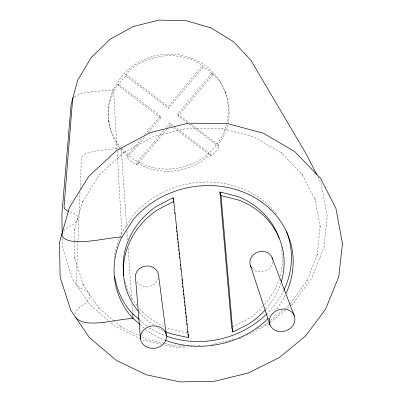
<?xml version="1.0" encoding="UTF-8"?>
<svg xmlns="http://www.w3.org/2000/svg" width="402" height="402" viewBox="0 0 402 402"><rect width="100%" height="100%" fill="white"/><g stroke="black" fill="none" stroke-linecap="round" stroke-linejoin="round"><path stroke-width="0.3" stroke-dasharray="2.01 1.51" d="M80.003 191.814L76.149 282.757L76.807 285.239C79.837 289.4 86.164 288.937 88.998 293.349A22.869 10.849 -10.3 0 1 88.902 299.44C85.445 305.646 76.089 306.751 74.807 314.379M80.139 188.679L81.44 157.946L82.063 156.473L83.762 154.981L86.41 153.564L93.777 151.318L119.891 148.031M148.253 132.776L160.71 117.871L160.318 115.937L118.057 83.963L113.133 92.018A60.516 57.647 -12.9 0 0 120.188 148.851M160.71 117.871L118.188 85.732L121.459 80.39L126.062 76.033L125.881 74.315L132.876 67.692A60.516 57.647 -12.9 0 1 194.287 60.622L202.452 65.476L203.11 67.134L208.477 70.32L212.758 74.772L178.232 115.806L187.166 122.62M173.835 127.791L211.06 155.931L215.598 151.855L218.929 146.836L218.201 144.76L223.261 137.117A60.516 57.647 -12.9 0 0 227.939 123.459M289.123 305.193L290.229 303.686M290.324 303.555L307.45 280.184L306.826 281.033L317.605 253.597L317.278 254.798L320.178 225.899L320.248 227.271L314.841 198.704L315.329 200.04L301.651 173.709L302.485 174.79L281.093 152.624L282.114 153.273L254.17 137.072L221.809 128.444L222.401 128.449L187.478 128.213L153.876 136.494L123.087 152.921L123.66 152.624L99.158 175.247L82.129 202.487L82.777 201.432L74.325 230.894L74.606 229.542L74.732 241.858M167.147 128.987L137.012 164.805L131.695 161.895L127.359 157.77L127.173 155.624L141.549 138.409M144.745 134.585L160.318 115.937M203.11 67.134L168.579 108.45L168.142 106.565L202.452 65.476M127.359 157.77L145.439 136.137M137.012 164.805L136.77 162.624L163.926 130.318M166.317 127.469L169.915 123.193L210.382 153.81L211.06 155.931M178.232 115.806L177.739 113.887L212.04 73.074L218.482 79.777A60.516 57.647 -12.9 0 1 228.06 122.851M168.75 127.077L170.358 125.168L169.915 123.193M63.737 230.864C67.39 226.723 73.546 225.683 76.802 221.06A23.723 9.462 -9.4 0 0 77.053 215.733L74.516 213.623L68.888 211.472M210.382 153.81L203.533 159.971A60.516 57.647 -12.9 0 1 144.79 167.016L136.77 162.624M268.446 322.218L266.044 324.228L256.607 328.962M270.37 320.61L282.867 310.173M284.792 308.565L289.596 304.55M269.732 323.123L268.31 324.308L245.974 335.504M270.204 322.726L285.38 310.058M287.274 308.475L290.596 305.706M291.068 305.309L292.968 303.726L311.681 278.219L324.012 247.23L327.223 216.09L320.972 182.809L317.309 175.659M74.239 96.776C86.073 90.154 100.661 92.063 113.53 89.405L122.032 235.793M232.21 327.087L247.607 319.339A80.068 71.109 -12.9 0 0 262.727 306.615M243.743 336.625L239.275 338.866L237.446 339.313M211.618 344.675L234.647 339.037M183.734 345.946L176.895 346.052L164.634 343.383M198.035 345.72L201.764 345.665M195.714 346.81L175.081 347.132L164.197 344.77M164.021 343.248L146.851 339.514L141.303 336.801M161.78 344.243L143.64 340.303L141.403 339.208M187.171 332.861L170.569 329.193A80.068 71.109 -12.9 0 1 166.448 327.62M140.745 336.529L119.66 326.208L120.56 326.685L114.5 321.464M140.846 338.936L115.153 326.384L110.037 322.032M170.358 125.168L171.85 126.293M125.881 74.315L168.142 106.565M177.739 113.887L189.086 122.545M191.061 124.052L218.201 144.76M126.062 76.033L168.579 108.45M189.151 124.133L218.929 146.836M108.158 320.419L89.827 304.676L72.395 278.656L62.933 248.702L62.39 246.371L62.25 237.582M114.032 321.062L98.178 307.409L98.982 308.334L82.867 284.149L83.4 285.41L74.762 257.687L74.903 259.104L74.737 242.476M140.087 324.52L145.243 329.012M145.715 329.424L148.057 331.464A90.033 79.807 -12.9 0 0 164.619 339.981M139.705 319.907L147.609 326.811M121.992 148.73L131.278 157.584A60.149 57.35 -12.9 0 0 215.482 146.137A60.149 57.35 -12.9 0 0 205.382 65.682A60.149 57.35 -12.9 0 0 121.153 76.928L113.032 90.224A60.149 57.35 -12.9 0 0 120.429 147.248M120.575 149.338L127.173 155.624M224.884 91.39L225.663 93.169M212.04 73.074L212.758 74.772M118.057 83.963L118.188 85.732M121.108 147.891L126.73 228.15M126.947 231.276L127.56 240.029M128.132 248.16L131.811 300.686M132.027 303.811L132.64 312.57M108.736 120.037L108.811 121.992M283.933 290.023A89.229 79.254 -12.9 0 1 267.169 313.495M166.93 336.353A89.229 79.254 -12.9 0 1 148.624 327.474M114.354 257.853A89.229 79.254 -12.9 0 1 114.585 255.999M114.766 254.773A89.229 79.254 -12.9 0 1 119.369 238.11M119.605 237.527A89.229 79.254 -12.9 0 1 121.118 234.09L133.338 215.226A89.229 79.254 -12.9 0 1 277.094 214.899M281.214 246.19A80.068 71.109 -12.9 0 1 280.018 276.224M279.325 278.556A80.068 71.109 -12.9 0 1 264.41 304.756M164.132 326.615A80.068 71.109 -12.9 0 1 138.986 308.068M137.007 305.671A80.068 71.109 -12.9 0 1 125.168 281.918M125.012 281.31A80.068 71.109 -12.9 0 1 124.59 279.49M280.948 282.817A80.787 71.601 -12.9 0 1 265.833 309.264M162.689 330.308A80.787 71.601 -12.9 0 1 155.73 326.479M153.705 325.178A80.787 71.601 -12.9 0 1 139.363 312.6M285.314 294.927A90.033 79.807 -12.9 0 1 276.109 309.605M158.323 278.094A11.583 10.256 -7.2 0 1 148.584 286.41A11.583 10.256 -7.2 0 1 136.76 281.31M272.606 261.933A11.517 10.15 -18.4 0 1 264.335 271.37A11.517 10.15 -18.4 0 1 252.16 268.471"/><path stroke-width="0.6" d="M62.858 231.743L61.818 234.381L62.461 236.843C65.24 240.155 69.717 240.868 73.752 241.532C89.983 242.632 105.977 238.029 122.097 236.939M73.35 97.43L72.672 98.701L64.034 206.698L64.647 208.849L66.822 210.683L68.37 211.276M164.926 331.348A80.787 71.601 -12.9 0 0 171.217 333.851L188.563 337.665L173.775 201.392L173.061 197.668L156.227 206.497A80.068 71.109 -12.9 0 0 123.911 275.832M173.775 201.392L156.785 210.291A80.787 71.601 -12.9 0 0 138.152 311.163M279.124 238.371A80.068 71.109 -12.9 0 0 237.914 196.533L219.884 191.975L231.658 327.364L232.838 331.977L248.923 323.891A80.787 71.601 -12.9 0 0 265.426 309.721M219.884 191.975L221.03 195.633L239.225 200.221A80.787 71.601 -12.9 0 1 281.31 281.646M139.615 324.112L132.052 317.525A90.033 79.807 -12.9 0 1 121.339 238.11L133.68 219.095A90.033 79.807 -12.9 0 1 249.426 194.809A90.033 79.807 -12.9 0 1 286.123 293.224M139.238 319.505L131.74 312.952A89.229 79.254 -12.9 0 1 114.686 276.37M75.501 317.198C78.023 320.791 82.45 321.952 86.53 322.751C102.138 324.303 117.545 319.349 133.052 318.394L132.73 313.821M316.746 174.563L306.324 154.217L250.848 60.21L233.547 41.697L210.738 27.793L185.618 20.567L159.147 20.1L133.333 26.482L110.163 39.225L91.365 57.3L77.692 80.199L71.079 104.59L61.888 214.356L62.184 233.185M272.084 257.727L294.334 315.917M250.496 265.752L269.978 324.861M187.965 334.162L188.563 337.665M166.388 335.529A13.06 11.231 -7.7 0 0 145.795 328.273A13.06 11.231 -7.7 0 0 148.097 347.589A13.06 11.231 -7.7 0 0 166.388 335.529L158.509 274.888A11.583 10.256 -7.2 0 0 145.735 266.099A11.583 10.256 -7.2 0 0 135.524 277.762L140.484 338.851M173.061 197.668L173.332 200.161M173.468 201.412L173.604 202.658M174.689 212.633L174.825 213.884M176.247 226.979L176.383 228.225M176.654 230.718L176.79 231.969M177.061 234.461L177.197 235.708M177.468 238.205L177.604 239.451M177.87 241.944L178.006 243.19M178.277 245.687L178.413 246.934M178.684 249.426L178.82 250.677M179.091 253.17L179.227 254.416M179.498 256.913L179.634 258.159M180.312 264.395L180.448 265.642M180.719 268.139L180.855 269.385M181.94 279.36L182.076 280.611M182.277 282.48L182.413 283.727M182.684 286.219L182.82 287.47M183.091 289.963L183.227 291.209M183.498 293.706L183.634 294.952M183.905 297.445L184.041 298.691M184.312 301.188L184.448 302.435M184.714 304.927L184.85 306.178M185.121 308.671L185.257 309.917M185.528 312.414L185.664 313.661M185.935 316.153L186.071 317.404M186.342 319.897L186.478 321.143M186.749 323.64L186.885 324.886M187.563 331.122L187.699 332.369M221.03 195.633L232.838 331.977M268.29 318.369A90.033 79.807 -12.9 0 1 165.202 340.208M287.144 233.396A89.229 79.254 -12.9 0 1 284.199 289.46M266.727 313.932A89.229 79.254 -12.9 0 1 166.93 336.353M286.495 231.688A89.229 79.254 -12.9 0 1 286.933 232.828M251.501 267.631A11.517 10.15 -18.4 0 1 257.36 252.325A11.517 10.15 -18.4 0 1 272.511 259.265M342.464 243.667L338.816 276.43L337.951 278.702L325.58 309.198L305.52 336.007L279.204 357.654L248.29 372.996L214.598 381.232L180.056 381.9L146.64 374.88L116.349 360.423L89.385 337.554L70.797 310.304L60.672 278.842L60.104 276.179L59.536 242.461L69.013 208.869L69.918 206.734L88.932 176.146L116.424 150.69L150.423 132.514L188.272 123.183L226.919 123.459L263.28 133.208L294.571 151.453L320.535 178.302L335.951 208.442L342.464 243.667M276.274 330.801A12.98 11.095 -17.9 0 0 294.932 318.751A12.98 11.095 -17.9 0 0 275.194 311.444A12.98 11.095 -17.9 0 0 276.274 330.801"/></g></svg>
